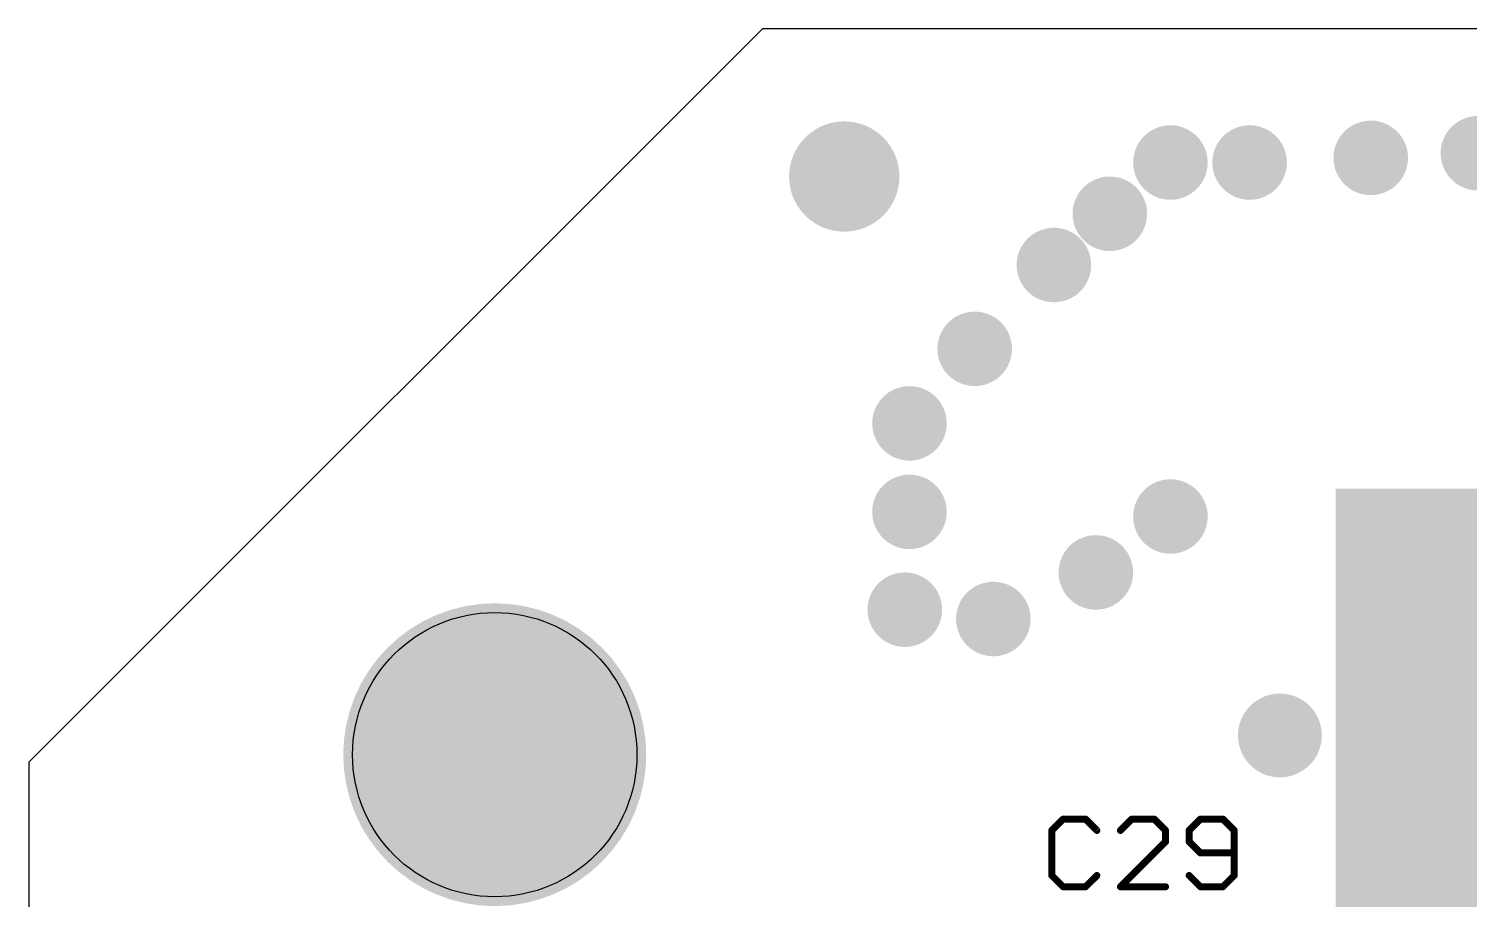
# Model space of a CAD drawing. Extents: x 0 to 96, y -11 to 42.
# Drawn here: x 0 to 15.7, y 32.5 to 42 of the extents above; entities that cross this region are included whole.
import ezdxf

# ---------------------------------------------------------------- set-up
doc = ezdxf.new("R2010")
doc.units = 0
for name, color, linetype in [('18', 82, 'CONTINUOUS'), ('20', 7, 'CONTINUOUS'), ('21', 253, 'CONTINUOUS'), ('29', 253, 'CONTINUOUS')]:
    doc.layers.add(name, color=color, linetype=linetype)

# ---------------------------------------------------------------- blocks, each defined once
blk = doc.blocks.new('RECT')
blk.add_solid([(-0.5, -0.5), (0.5, -0.5), (-0.5, 0.5), (0.5, 0.5)])
blk = doc.blocks.new('PIE')
at = {"const_width": 0.5}
blk.add_lwpolyline([(0, -0.25, 1), (0, 0.25, 1), (0, -0.25)], format="xyb", dxfattribs=at)
blk = doc.blocks.new('ROUNDV')
at = {"const_width": 0.5}
blk.add_lwpolyline([(0, -0.25, 1), (0, 0.25, 1), (0, -0.25)], format="xyb", dxfattribs=at)

msp = doc.modelspace()

# ---------------------------------------------------------------- linework, layer by layer
at = {"layer": '20'}
for p, q in [((7.9972, 41.9972), (0, 34)), ((88.0028, 41.9972), (7.9972, 41.9972)), ((0, 34), (0, 0))]:
    msp.add_line(p, q, dxfattribs=at)
msp.add_circle((5.08, 34.08), 1.55, dxfattribs=at)
at = {"layer": '21', "const_width": 0.0762}
for points in [[(11.2761, 33.3767), (11.1532, 33.2539)], [(11.1532, 33.2539), (11.1532, 32.7624)], [(11.5218, 33.3767), (11.2761, 33.3767)], [(11.6447, 33.2539), (11.5218, 33.3767)], [(12.0245, 33.3767), (11.9016, 33.2539)], [(12.2702, 33.3767), (12.0245, 33.3767)], [(12.3931, 33.2539), (12.2702, 33.3767)], [(12.3931, 33.131), (12.3931, 33.2539)], [(12.7729, 33.3767), (12.65, 33.2539)], [(12.65, 33.2539), (12.65, 33.131)], [(13.0186, 33.3767), (12.7729, 33.3767)], [(13.1415, 33.2539), (13.0186, 33.3767)], [(13.1415, 32.7624), (13.1415, 33.2539)], [(11.9016, 32.6395), (12.3931, 33.131)], [(12.65, 33.131), (12.7729, 33.0081)], [(12.7729, 33.0081), (13.1415, 33.0081)], [(11.1532, 32.7624), (11.2761, 32.6395)], [(11.2761, 32.6395), (11.5218, 32.6395)], [(11.5218, 32.6395), (11.6447, 32.7624)], [(12.3931, 32.6395), (11.9016, 32.6395)], [(12.65, 32.7624), (12.7729, 32.6395)], [(12.7729, 32.6395), (13.0186, 32.6395)], [(13.0186, 32.6395), (13.1415, 32.7624)]]:
    msp.add_lwpolyline(points, dxfattribs=at)
at = {"layer": '21', "const_width": 0.0381}
for points in [[(11.1723, 33.2539, 1), (11.1341, 33.2539)], [(11.2761, 33.3958, 1), (11.2761, 33.3577)], [(11.2895, 33.3633, 1), (11.2626, 33.3902)], [(11.5353, 33.3902, 1), (11.5083, 33.3633)], [(11.5218, 33.3577, 1), (11.5218, 33.3958)], [(12.0245, 33.3958, 1), (12.0245, 33.3577)], [(12.038, 33.3633, 1), (12.011, 33.3902)], [(12.2837, 33.3902, 1), (12.2568, 33.3633)], [(12.2702, 33.3577, 1), (12.2702, 33.3958)], [(12.4122, 33.2539, 1), (12.3741, 33.2539)], [(12.6691, 33.2539, 1), (12.631, 33.2539)], [(12.7729, 33.3958, 1), (12.7729, 33.3577)], [(12.7864, 33.3633, 1), (12.7594, 33.3902)], [(13.0321, 33.3902, 1), (13.0052, 33.3633)], [(13.0186, 33.3577, 1), (13.0186, 33.3958)], [(13.1606, 33.2539, 1), (13.1225, 33.2539)], [(11.1397, 33.2673, 1), (11.1667, 33.2404)], [(11.6312, 33.2404, 1), (11.6582, 33.2673)], [(11.8881, 33.2673, 1), (11.9151, 33.2404)], [(12.3741, 33.131, 1), (12.4122, 33.131)], [(12.3796, 33.2404, 1), (12.4066, 33.2673)], [(12.4066, 33.1175, 1), (12.3796, 33.1445)], [(12.6635, 33.1445, 1), (12.6366, 33.1175)], [(12.6366, 33.2673, 1), (12.6635, 33.2404)], [(12.631, 33.131, 1), (12.6691, 33.131)], [(13.128, 33.2404, 1), (13.155, 33.2673)], [(12.7729, 33.0272, 1), (12.7729, 32.9891)], [(12.7594, 32.9946, 1), (12.7864, 33.0216)], [(13.1415, 32.9891, 1), (13.1415, 33.0272)], [(11.1667, 32.7758, 1), (11.1397, 32.7489)], [(11.1341, 32.7624, 1), (11.1723, 32.7624)], [(11.2761, 32.6585, 1), (11.2761, 32.6204)], [(11.2626, 32.626, 1), (11.2895, 32.653)], [(11.5083, 32.653, 1), (11.5353, 32.626)], [(11.5218, 32.6204, 1), (11.5218, 32.6585)], [(11.6582, 32.7489, 1), (11.6312, 32.7758)], [(11.9016, 32.6585, 1), (11.9016, 32.6204)], [(11.8881, 32.653, 1), (11.9151, 32.626)], [(12.3931, 32.6204, 1), (12.3931, 32.6585)], [(12.6635, 32.7758, 1), (12.6366, 32.7489)], [(12.7729, 32.6585, 1), (12.7729, 32.6204)], [(12.7594, 32.626, 1), (12.7864, 32.653)], [(13.0052, 32.653, 1), (13.0321, 32.626)], [(13.0186, 32.6204, 1), (13.0186, 32.6585)], [(13.1225, 32.7624, 1), (13.1606, 32.7624)], [(13.155, 32.7489, 1), (13.128, 32.7758)]]:
    msp.add_lwpolyline(points, format="xyb", dxfattribs=at)
at = {"layer": '29', "const_width": 1.6516}
msp.add_lwpolyline([(5.08, 33.2542, 1), (5.08, 34.9058, 1), (5.08, 33.2542)], format="xyb", dxfattribs=at)

# ---------------------------------------------------------------- block references
at = {"layer": '18'}
for p, xscale, yscale in [((14.6304, 40.5892), 0.8128, 0.8128), ((15.7988, 40.64), 0.8128, 0.8128), ((12.446, 40.5384), 0.8128, 0.8128), ((13.3096, 40.5384), 0.8128, 0.8128), ((11.7856, 39.9796), 0.8128, 0.8128), ((11.176, 39.4208), 0.8128, 0.8128), ((10.3124, 38.5064), 0.8128, 0.8128), ((9.6012, 37.6936), 0.8128, 0.8128), ((9.6012, 36.7284), 0.8128, 0.8128), ((12.446, 36.6776), 0.8128, 0.8128), ((11.6332, 36.068), 0.8128, 0.8128), ((9.5504, 35.6616), 0.8128, 0.8128), ((10.5156, 35.56), 0.8128, 0.8128), ((13.6398, 34.29), 0.9144, 0.9144)]:
    msp.add_blockref('ROUNDV', p, dxfattribs=dict(at, xscale=xscale, yscale=yscale))
at = {"layer": '29', "xscale": 1.2032, "yscale": 1.2032}
msp.add_blockref('PIE', (8.89, 40.386), dxfattribs=at)
at = {"layer": '29', "xscale": 2.4892, "yscale": 5.0032, "rotation": 180}
msp.add_blockref('RECT', (15.4928, 34.4805), dxfattribs=at)

doc.saveas('drawing.dxf')
